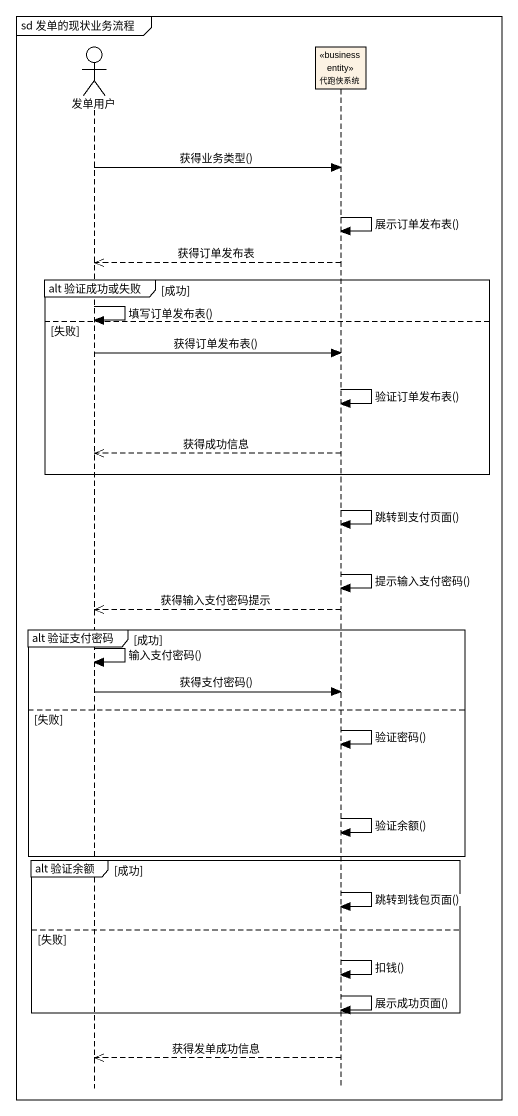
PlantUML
@startuml
mainframe sd 发单的现状业务流程
hide footbox
actor 发单用户
participant 代跑侠系统 <<business entity>>

发单用户 -> 代跑侠系统 : 获得业务类型()
代跑侠系统 -> 代跑侠系统 : 展示订单发布表()
代跑侠系统 -->> 发单用户 : 获得订单发布表
group alt 验证成功或失败 [成功]
  发单用户 -> 发单用户 : 填写订单发布表()
else 失败
  发单用户 -> 代跑侠系统 : 获得订单发布表()
  代跑侠系统 -> 代跑侠系统 : 验证订单发布表()
  代跑侠系统 -->> 发单用户 : 获得成功信息
end
代跑侠系统 -> 代跑侠系统 : 跳转到支付页面()
代跑侠系统 -> 代跑侠系统 : 提示输入支付密码()
代跑侠系统 -->> 发单用户 : 获得输入支付密码提示
group alt 验证支付密码 [成功]
  发单用户 -> 发单用户 : 输入支付密码()
  发单用户 -> 代跑侠系统 : 获得支付密码()
else 失败
  代跑侠系统 -> 代跑侠系统 : 验证密码()
  代跑侠系统 -> 代跑侠系统 : 验证余额()
end
group alt 验证余额 [成功]
  代跑侠系统 -> 代跑侠系统 : 跳转到钱包页面()
else 失败
  代跑侠系统 -> 代跑侠系统 : 扣钱()
  代跑侠系统 -> 代跑侠系统 : 展示成功页面()
end
代跑侠系统 -->> 发单用户 : 获得发单成功信息
@enduml
